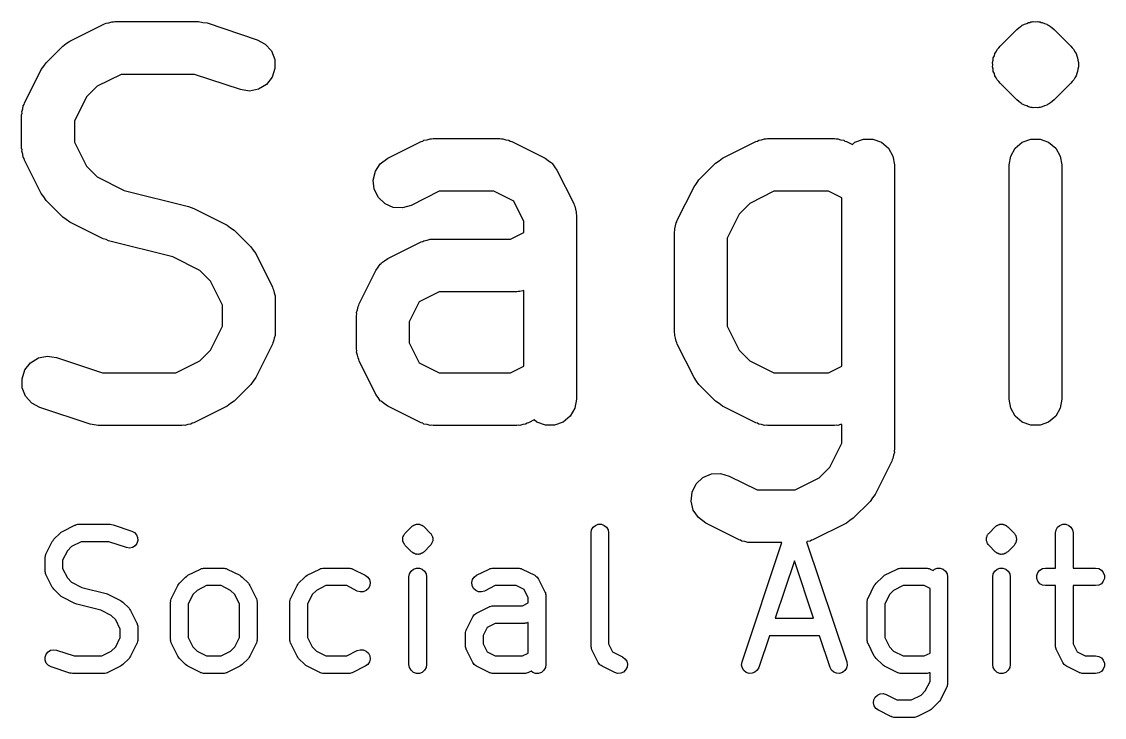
# Model space of a CAD drawing. Extents: x 10 to 287, y -200 to -10.
# Drawn here: x 124.61 to 130.77, y -123.49 to -119.53 of the extents above; entities that cross this region are included whole.
import ezdxf

# ---------------------------------------------------------------- set-up
doc = ezdxf.new("R2010")
doc.units = 0
doc.header["$MEASUREMENT"] = 0
doc.layers.add('BLACK', color=7, linetype='CONTINUOUS')

msp = doc.modelspace()

# ---------------------------------------------------------------- linework, layer by layer
at = {"layer": 'BLACK', "linetype": 'CONTINUOUS'}
for p, q in [((124.886, -119.643), (125.076, -119.548)), ((125.076, -119.548), (125.084, -119.545)), ((125.084, -119.545), (125.092, -119.541)), ((125.092, -119.541), (125.109, -119.538)), ((125.109, -119.538), (125.126, -119.533)), ((125.126, -119.533), (125.135, -119.533)), ((125.135, -119.533), (125.143, -119.532)), ((125.143, -119.532), (125.619, -119.532)), ((125.619, -119.532), (125.643, -119.536)), ((125.643, -119.536), (125.667, -119.539)), ((125.667, -119.539), (125.953, -119.635)), ((130.18, -119.671), (130.275, -119.576)), ((130.275, -119.576), (130.286, -119.568)), ((130.286, -119.568), (130.295, -119.559)), ((130.295, -119.559), (130.301, -119.556)), ((130.301, -119.556), (130.306, -119.552)), ((130.306, -119.552), (130.312, -119.55)), ((130.312, -119.55), (130.318, -119.546)), ((130.318, -119.546), (130.331, -119.542)), ((130.331, -119.542), (130.342, -119.537)), ((130.342, -119.537), (130.349, -119.536)), ((130.349, -119.536), (130.355, -119.534)), ((130.355, -119.534), (130.362, -119.534)), ((130.362, -119.534), (130.368, -119.532)), ((130.368, -119.532), (130.381, -119.533)), ((130.381, -119.533), (130.394, -119.532)), ((130.394, -119.532), (130.401, -119.534)), ((130.401, -119.534), (130.407, -119.534)), ((130.407, -119.534), (130.414, -119.536)), ((130.414, -119.536), (130.42, -119.537)), ((130.42, -119.537), (130.432, -119.542)), ((130.432, -119.542), (130.445, -119.546)), ((130.445, -119.546), (130.45, -119.55)), ((130.45, -119.55), (130.456, -119.552)), ((130.456, -119.552), (130.461, -119.556)), ((130.461, -119.556), (130.467, -119.559)), ((130.467, -119.559), (130.477, -119.568)), ((130.477, -119.568), (130.487, -119.576)), ((130.487, -119.576), (130.583, -119.671)), ((124.866, -119.657), (124.886, -119.643)), ((125.953, -119.635), (125.998, -119.66)), ((124.751, -119.766), (124.847, -119.671)), ((124.847, -119.671), (124.866, -119.657)), ((125.998, -119.66), (126.033, -119.698)), ((126.033, -119.698), (126.052, -119.747)), ((130.15, -119.714), (130.158, -119.703)), ((130.158, -119.703), (130.163, -119.691)), ((130.163, -119.691), (130.172, -119.682)), ((130.172, -119.682), (130.18, -119.671)), ((130.583, -119.671), (130.59, -119.682)), ((130.59, -119.682), (130.599, -119.691)), ((130.599, -119.691), (130.605, -119.703)), ((130.605, -119.703), (130.612, -119.714)), ((124.738, -119.786), (124.751, -119.766)), ((126.052, -119.747), (126.053, -119.799)), ((130.137, -119.764), (130.14, -119.751)), ((130.138, -119.777), (130.137, -119.764)), ((130.14, -119.751), (130.141, -119.738)), ((130.141, -119.738), (130.147, -119.726)), ((130.147, -119.726), (130.15, -119.714)), ((130.612, -119.714), (130.616, -119.726)), ((130.616, -119.726), (130.621, -119.738)), ((130.621, -119.738), (130.623, -119.751)), ((130.623, -119.751), (130.626, -119.764)), ((130.626, -119.764), (130.625, -119.777)), ((124.628, -119.996), (124.723, -119.805)), ((124.723, -119.805), (124.738, -119.786)), ((126.053, -119.799), (126.037, -119.848)), ((130.137, -119.79), (130.138, -119.777)), ((130.14, -119.803), (130.137, -119.79)), ((130.141, -119.816), (130.14, -119.803)), ((130.147, -119.828), (130.141, -119.816)), ((130.15, -119.84), (130.147, -119.828)), ((130.616, -119.828), (130.612, -119.84)), ((130.621, -119.816), (130.616, -119.828)), ((130.623, -119.803), (130.621, -119.816)), ((130.626, -119.79), (130.623, -119.803)), ((130.625, -119.777), (130.626, -119.79)), ((125.179, -119.832), (125.042, -119.9)), ((125.595, -119.832), (125.179, -119.832)), ((125.858, -119.919), (125.595, -119.832)), ((126.005, -119.889), (125.96, -119.916)), ((126.037, -119.848), (126.005, -119.889)), ((130.158, -119.851), (130.15, -119.84)), ((130.163, -119.863), (130.158, -119.851)), ((130.172, -119.872), (130.163, -119.863)), ((130.18, -119.883), (130.172, -119.872)), ((130.275, -119.978), (130.18, -119.883)), ((130.583, -119.883), (130.487, -119.978)), ((130.59, -119.872), (130.583, -119.883)), ((130.599, -119.863), (130.59, -119.872)), ((130.605, -119.851), (130.599, -119.863)), ((130.612, -119.84), (130.605, -119.851)), ((125.042, -119.9), (124.981, -119.961)), ((125.909, -119.927), (125.858, -119.919)), ((125.96, -119.916), (125.909, -119.927)), ((124.618, -120.029), (124.621, -120.011)), ((124.621, -120.011), (124.626, -120.004)), ((124.626, -120.004), (124.628, -119.996)), ((124.981, -119.961), (124.912, -120.098)), ((130.286, -119.986), (130.275, -119.978)), ((130.295, -119.995), (130.286, -119.986)), ((130.301, -119.998), (130.295, -119.995)), ((130.306, -120.002), (130.301, -119.998)), ((130.312, -120.004), (130.306, -120.002)), ((130.318, -120.008), (130.312, -120.004)), ((130.331, -120.012), (130.318, -120.008)), ((130.342, -120.017), (130.331, -120.012)), ((130.432, -120.012), (130.42, -120.017)), ((130.445, -120.008), (130.432, -120.012)), ((130.45, -120.004), (130.445, -120.008)), ((130.456, -120.002), (130.45, -120.004)), ((130.461, -119.998), (130.456, -120.002)), ((130.467, -119.995), (130.461, -119.998)), ((130.477, -119.986), (130.467, -119.995)), ((130.487, -119.978), (130.477, -119.986)), ((124.612, -120.063), (124.614, -120.054)), ((124.612, -120.253), (124.612, -120.063)), ((124.613, -120.046), (124.618, -120.029)), ((124.614, -120.054), (124.613, -120.046)), ((130.349, -120.018), (130.342, -120.017)), ((130.355, -120.02), (130.349, -120.018)), ((130.362, -120.02), (130.355, -120.02)), ((130.368, -120.022), (130.362, -120.02)), ((130.381, -120.021), (130.368, -120.022)), ((130.394, -120.022), (130.381, -120.021)), ((130.401, -120.02), (130.394, -120.022)), ((130.407, -120.02), (130.401, -120.02)), ((130.414, -120.018), (130.407, -120.02)), ((130.42, -120.017), (130.414, -120.018)), ((124.912, -120.098), (124.912, -120.218)), ((126.919, -120.204), (126.936, -120.199)), ((126.936, -120.199), (126.944, -120.2)), ((126.944, -120.2), (126.953, -120.198)), ((126.953, -120.198), (127.334, -120.198)), ((127.334, -120.198), (127.342, -120.2)), ((127.342, -120.2), (127.351, -120.199)), ((127.351, -120.199), (127.368, -120.204)), ((128.823, -120.204), (128.84, -120.199)), ((128.84, -120.199), (128.849, -120.2)), ((128.849, -120.2), (128.857, -120.198)), ((128.857, -120.198), (129.238, -120.198)), ((129.238, -120.198), (129.247, -120.2)), ((129.247, -120.2), (129.256, -120.199)), ((129.256, -120.199), (129.272, -120.204)), ((129.354, -120.219), (129.403, -120.201)), ((129.403, -120.201), (129.455, -120.201)), ((129.455, -120.201), (129.504, -120.219)), ((130.306, -120.219), (130.355, -120.201)), ((130.355, -120.201), (130.407, -120.201)), ((130.407, -120.201), (130.456, -120.219)), ((124.614, -120.262), (124.612, -120.253)), ((124.613, -120.27), (124.614, -120.262)), ((124.912, -120.218), (124.981, -120.355)), ((126.695, -120.31), (126.886, -120.214)), ((126.886, -120.214), (126.894, -120.212)), ((126.894, -120.212), (126.901, -120.207)), ((126.901, -120.207), (126.919, -120.204)), ((127.368, -120.204), (127.385, -120.207)), ((127.385, -120.207), (127.392, -120.212)), ((127.392, -120.212), (127.401, -120.214)), ((127.401, -120.214), (127.591, -120.31)), ((128.6, -120.31), (128.79, -120.214)), ((128.79, -120.214), (128.799, -120.212)), ((128.799, -120.212), (128.806, -120.207)), ((128.806, -120.207), (128.823, -120.204)), ((129.272, -120.204), (129.29, -120.207)), ((129.29, -120.207), (129.297, -120.212)), ((129.297, -120.212), (129.306, -120.214)), ((129.306, -120.214), (129.339, -120.231)), ((129.339, -120.231), (129.354, -120.219)), ((129.504, -120.219), (129.544, -120.252)), ((129.544, -120.252), (129.57, -120.297)), ((130.24, -120.297), (130.266, -120.252)), ((130.266, -120.252), (130.306, -120.219)), ((130.456, -120.219), (130.496, -120.252)), ((130.496, -120.252), (130.522, -120.297)), ((124.618, -120.287), (124.613, -120.27)), ((124.621, -120.304), (124.618, -120.287)), ((124.626, -120.312), (124.621, -120.304)), ((124.628, -120.32), (124.626, -120.312)), ((124.723, -120.511), (124.628, -120.32)), ((126.653, -120.341), (126.695, -120.31)), ((127.591, -120.31), (127.609, -120.323)), ((127.609, -120.323), (127.627, -120.335)), ((128.561, -120.338), (128.581, -120.324)), ((128.581, -120.324), (128.6, -120.31)), ((129.57, -120.297), (129.579, -120.348)), ((130.231, -120.348), (130.24, -120.297)), ((130.522, -120.297), (130.531, -120.348)), ((124.981, -120.355), (125.042, -120.416)), ((126.613, -120.435), (126.625, -120.384)), ((126.625, -120.384), (126.653, -120.341)), ((127.627, -120.335), (127.63, -120.338)), ((127.63, -120.338), (127.633, -120.341)), ((127.633, -120.341), (127.645, -120.359)), ((127.645, -120.359), (127.658, -120.377)), ((127.658, -120.377), (127.754, -120.567)), ((128.466, -120.433), (128.561, -120.338)), ((129.579, -120.348), (129.579, -121.967)), ((130.231, -121.682), (130.231, -120.348)), ((130.531, -120.348), (130.531, -121.682)), ((125.042, -120.416), (125.196, -120.493)), ((126.618, -120.486), (126.613, -120.435)), ((128.452, -120.453), (128.466, -120.433)), ((125.196, -120.493), (125.561, -120.584)), ((126.642, -120.533), (126.618, -120.486)), ((126.988, -120.498), (126.829, -120.578)), ((127.298, -120.498), (126.988, -120.498)), ((127.412, -120.555), (127.298, -120.498)), ((128.342, -120.662), (128.438, -120.472)), ((128.438, -120.472), (128.452, -120.453)), ((128.893, -120.498), (128.756, -120.567)), ((129.203, -120.498), (128.893, -120.498)), ((129.279, -120.536), (129.203, -120.498)), ((124.738, -120.53), (124.723, -120.511)), ((124.751, -120.55), (124.738, -120.53)), ((124.847, -120.645), (124.751, -120.55)), ((126.68, -120.569), (126.642, -120.533)), ((126.727, -120.59), (126.68, -120.569)), ((127.469, -120.67), (127.412, -120.555)), ((127.754, -120.567), (127.756, -120.575)), ((128.756, -120.567), (128.695, -120.628)), ((129.279, -121.494), (129.279, -120.536)), ((125.561, -120.584), (125.576, -120.591)), ((125.576, -120.591), (125.591, -120.595)), ((125.591, -120.595), (125.782, -120.69)), ((126.779, -120.593), (126.727, -120.59)), ((126.829, -120.578), (126.779, -120.593)), ((127.756, -120.575), (127.76, -120.583)), ((127.76, -120.583), (127.763, -120.6)), ((127.763, -120.6), (127.768, -120.617)), ((127.768, -120.617), (127.768, -120.626)), ((127.768, -120.626), (127.769, -120.634)), ((128.695, -120.628), (128.627, -120.765)), ((124.866, -120.659), (124.847, -120.645)), ((124.886, -120.673), (124.866, -120.659)), ((125.076, -120.768), (124.886, -120.673)), ((125.782, -120.69), (125.801, -120.705)), ((127.469, -120.732), (127.469, -120.67)), ((127.769, -120.634), (127.769, -121.682)), ((128.333, -120.695), (128.336, -120.678)), ((128.336, -120.678), (128.34, -120.671)), ((128.34, -120.671), (128.342, -120.662)), ((125.801, -120.705), (125.821, -120.719)), ((125.821, -120.719), (125.916, -120.814)), ((127.393, -120.77), (127.469, -120.732)), ((128.327, -120.729), (128.328, -120.721)), ((128.327, -121.301), (128.327, -120.729)), ((128.328, -120.712), (128.333, -120.695)), ((128.328, -120.721), (128.328, -120.712)), ((125.092, -120.773), (125.076, -120.768)), ((125.107, -120.78), (125.092, -120.773)), ((125.472, -120.871), (125.107, -120.78)), ((125.916, -120.814), (125.93, -120.833)), ((126.695, -120.881), (126.886, -120.786)), ((126.886, -120.786), (126.894, -120.783)), ((126.894, -120.783), (126.901, -120.779)), ((126.901, -120.779), (126.919, -120.776)), ((126.919, -120.776), (126.936, -120.771)), ((126.936, -120.771), (126.944, -120.771)), ((126.944, -120.771), (126.953, -120.77)), ((126.953, -120.77), (127.393, -120.77)), ((128.627, -120.765), (128.627, -121.265)), ((125.626, -120.948), (125.472, -120.871)), ((125.93, -120.833), (125.944, -120.853)), ((125.944, -120.853), (126.039, -121.043)), ((126.628, -120.948), (126.641, -120.93)), ((126.641, -120.93), (126.653, -120.912)), ((126.653, -120.912), (126.657, -120.909)), ((126.657, -120.909), (126.659, -120.906)), ((126.659, -120.906), (126.677, -120.894)), ((126.677, -120.894), (126.695, -120.881)), ((125.687, -121.009), (125.626, -120.948)), ((126.533, -121.138), (126.628, -120.948)), ((125.755, -121.146), (125.687, -121.009)), ((126.039, -121.043), (126.042, -121.052)), ((126.042, -121.052), (126.046, -121.059)), ((126.046, -121.059), (126.049, -121.076)), ((127.469, -121.063), (127.463, -121.064)), ((127.469, -121.494), (127.469, -121.063)), ((126.049, -121.076), (126.054, -121.093)), ((126.054, -121.093), (126.054, -121.102)), ((126.054, -121.102), (126.055, -121.11)), ((126.055, -121.11), (126.055, -121.301)), ((126.988, -121.07), (126.874, -121.127)), ((127.429, -121.07), (126.988, -121.07)), ((127.437, -121.068), (127.429, -121.07)), ((127.446, -121.069), (127.437, -121.068)), ((127.463, -121.064), (127.446, -121.069)), ((125.755, -121.265), (125.755, -121.146)), ((126.518, -121.188), (126.523, -121.172)), ((126.523, -121.172), (126.526, -121.154)), ((126.526, -121.154), (126.53, -121.147)), ((126.53, -121.147), (126.533, -121.138)), ((126.874, -121.127), (126.817, -121.241)), ((126.517, -121.206), (126.519, -121.197)), ((126.517, -121.396), (126.517, -121.206)), ((126.519, -121.197), (126.518, -121.188)), ((126.817, -121.241), (126.817, -121.361)), ((125.687, -121.402), (125.755, -121.265)), ((126.055, -121.301), (126.054, -121.309)), ((126.054, -121.309), (126.054, -121.318)), ((128.328, -121.309), (128.327, -121.301)), ((128.328, -121.318), (128.328, -121.309)), ((128.627, -121.265), (128.695, -121.402)), ((126.039, -121.368), (125.944, -121.558)), ((126.042, -121.36), (126.039, -121.368)), ((126.046, -121.352), (126.042, -121.36)), ((126.049, -121.335), (126.046, -121.352)), ((126.054, -121.318), (126.049, -121.335)), ((126.817, -121.361), (126.874, -121.475)), ((128.333, -121.335), (128.328, -121.318)), ((128.336, -121.352), (128.333, -121.335)), ((128.34, -121.36), (128.336, -121.352)), ((128.342, -121.368), (128.34, -121.36)), ((128.438, -121.558), (128.342, -121.368)), ((125.626, -121.463), (125.687, -121.402)), ((126.519, -121.405), (126.517, -121.396)), ((126.518, -121.413), (126.519, -121.405)), ((126.523, -121.43), (126.518, -121.413)), ((126.526, -121.447), (126.523, -121.43)), ((128.695, -121.402), (128.756, -121.463)), ((124.63, -121.515), (124.663, -121.474)), ((124.663, -121.474), (124.707, -121.447)), ((124.707, -121.447), (124.758, -121.437)), ((124.758, -121.437), (124.81, -121.444)), ((124.81, -121.444), (125.072, -121.532)), ((125.489, -121.532), (125.626, -121.463)), ((126.53, -121.455), (126.526, -121.447)), ((126.533, -121.463), (126.53, -121.455)), ((126.628, -121.654), (126.533, -121.463)), ((126.874, -121.475), (126.988, -121.532)), ((127.393, -121.532), (127.469, -121.494)), ((128.756, -121.463), (128.893, -121.532)), ((129.203, -121.532), (129.279, -121.494)), ((124.614, -121.565), (124.63, -121.515)), ((125.072, -121.532), (125.489, -121.532)), ((126.988, -121.532), (127.393, -121.532)), ((128.893, -121.532), (129.203, -121.532)), ((124.615, -121.617), (124.614, -121.565)), ((124.634, -121.665), (124.615, -121.617)), ((125.916, -121.597), (125.821, -121.693)), ((125.93, -121.578), (125.916, -121.597)), ((125.944, -121.558), (125.93, -121.578)), ((128.452, -121.578), (128.438, -121.558)), ((128.466, -121.597), (128.452, -121.578)), ((128.561, -121.693), (128.466, -121.597)), ((124.669, -121.704), (124.634, -121.665)), ((126.641, -121.671), (126.628, -121.654)), ((126.653, -121.69), (126.641, -121.671)), ((124.715, -121.729), (124.669, -121.704)), ((125.001, -121.824), (124.715, -121.729)), ((125.782, -121.721), (125.591, -121.816)), ((125.801, -121.706), (125.782, -121.721)), ((125.821, -121.693), (125.801, -121.706)), ((126.657, -121.692), (126.653, -121.69)), ((126.659, -121.695), (126.657, -121.692)), ((126.677, -121.708), (126.659, -121.695)), ((126.695, -121.721), (126.677, -121.708)), ((126.886, -121.816), (126.695, -121.721)), ((127.76, -121.733), (127.734, -121.778)), ((127.769, -121.682), (127.76, -121.733)), ((128.581, -121.706), (128.561, -121.693)), ((128.6, -121.721), (128.581, -121.706)), ((128.79, -121.816), (128.6, -121.721)), ((130.24, -121.733), (130.231, -121.682)), ((130.266, -121.778), (130.24, -121.733)), ((130.522, -121.733), (130.496, -121.778)), ((130.531, -121.682), (130.522, -121.733)), ((127.529, -121.799), (127.496, -121.816)), ((127.544, -121.812), (127.529, -121.799)), ((127.734, -121.778), (127.694, -121.812)), ((130.306, -121.812), (130.266, -121.778)), ((130.496, -121.778), (130.456, -121.812)), ((125.024, -121.828), (125.001, -121.824)), ((125.048, -121.832), (125.024, -121.828)), ((125.524, -121.832), (125.048, -121.832)), ((125.533, -121.83), (125.524, -121.832)), ((125.541, -121.831), (125.533, -121.83)), ((125.558, -121.826), (125.541, -121.831)), ((125.575, -121.823), (125.558, -121.826)), ((125.583, -121.818), (125.575, -121.823)), ((125.591, -121.816), (125.583, -121.818)), ((126.894, -121.818), (126.886, -121.816)), ((126.901, -121.823), (126.894, -121.818)), ((126.919, -121.826), (126.901, -121.823)), ((126.936, -121.831), (126.919, -121.826)), ((126.944, -121.83), (126.936, -121.831)), ((126.953, -121.832), (126.944, -121.83)), ((127.429, -121.832), (126.953, -121.832)), ((127.437, -121.83), (127.429, -121.832)), ((127.446, -121.831), (127.437, -121.83)), ((127.463, -121.826), (127.446, -121.831)), ((127.48, -121.823), (127.463, -121.826)), ((127.488, -121.818), (127.48, -121.823)), ((127.496, -121.816), (127.488, -121.818)), ((127.593, -121.829), (127.544, -121.812)), ((127.645, -121.829), (127.593, -121.829)), ((127.694, -121.812), (127.645, -121.829)), ((128.799, -121.818), (128.79, -121.816)), ((128.806, -121.823), (128.799, -121.818)), ((128.823, -121.826), (128.806, -121.823)), ((128.84, -121.831), (128.823, -121.826)), ((128.849, -121.83), (128.84, -121.831)), ((128.857, -121.832), (128.849, -121.83)), ((129.238, -121.832), (128.857, -121.832)), ((129.247, -121.83), (129.238, -121.832)), ((129.256, -121.831), (129.247, -121.83)), ((129.272, -121.826), (129.256, -121.831)), ((129.279, -121.825), (129.272, -121.826)), ((129.279, -121.932), (129.279, -121.825)), ((130.355, -121.829), (130.306, -121.812)), ((130.407, -121.829), (130.355, -121.829)), ((130.456, -121.812), (130.407, -121.829)), ((129.21, -122.069), (129.279, -121.932)), ((129.578, -121.985), (129.573, -122.001)), ((129.579, -121.967), (129.577, -121.976)), ((129.577, -121.976), (129.578, -121.985)), ((129.563, -122.035), (129.468, -122.225)), ((129.566, -122.026), (129.563, -122.035)), ((129.57, -122.019), (129.566, -122.026)), ((129.573, -122.001), (129.57, -122.019)), ((128.489, -122.128), (128.537, -122.107)), ((128.537, -122.107), (128.589, -122.104)), ((128.589, -122.104), (128.639, -122.119)), ((129.15, -122.13), (129.21, -122.069)), ((128.428, -122.21), (128.451, -122.164)), ((128.451, -122.164), (128.489, -122.128)), ((128.639, -122.119), (128.798, -122.198)), ((129.013, -122.198), (129.15, -122.13)), ((128.422, -122.262), (128.428, -122.21)), ((128.798, -122.198), (129.013, -122.198)), ((129.468, -122.225), (129.454, -122.244)), ((128.434, -122.313), (128.422, -122.262)), ((129.44, -122.264), (129.344, -122.359)), ((129.454, -122.244), (129.44, -122.264)), ((128.463, -122.356), (128.434, -122.313)), ((128.505, -122.387), (128.463, -122.356)), ((124.844, -122.434), (124.915, -122.399)), ((124.915, -122.399), (124.918, -122.398)), ((124.918, -122.398), (124.921, -122.396)), ((124.921, -122.396), (124.926, -122.395)), ((124.926, -122.395), (124.932, -122.394)), ((124.932, -122.394), (124.935, -122.394)), ((124.935, -122.394), (124.938, -122.393)), ((124.938, -122.393), (125.116, -122.393)), ((125.116, -122.393), (125.124, -122.395)), ((125.124, -122.395), (125.132, -122.396)), ((125.132, -122.396), (125.239, -122.432)), ((126.795, -122.444), (126.831, -122.408)), ((126.831, -122.408), (126.835, -122.405)), ((126.835, -122.405), (126.838, -122.402)), ((126.838, -122.402), (126.84, -122.401)), ((126.84, -122.401), (126.841, -122.4)), ((126.841, -122.4), (126.843, -122.399)), ((126.843, -122.399), (126.845, -122.398)), ((126.845, -122.398), (126.849, -122.397)), ((126.849, -122.397), (126.853, -122.395)), ((126.853, -122.395), (126.856, -122.395)), ((126.856, -122.395), (126.858, -122.394)), ((126.858, -122.394), (126.86, -122.394)), ((126.86, -122.394), (126.862, -122.393)), ((126.862, -122.393), (126.866, -122.394)), ((126.866, -122.394), (126.871, -122.393)), ((126.871, -122.393), (126.873, -122.394)), ((126.873, -122.394), (126.875, -122.394)), ((126.875, -122.394), (126.877, -122.395)), ((126.877, -122.395), (126.879, -122.395)), ((126.879, -122.395), (126.883, -122.397)), ((126.883, -122.397), (126.887, -122.398)), ((126.887, -122.398), (126.889, -122.399)), ((126.889, -122.399), (126.891, -122.4)), ((126.891, -122.4), (126.893, -122.401)), ((126.893, -122.401), (126.895, -122.402)), ((126.895, -122.402), (126.898, -122.405)), ((126.898, -122.405), (126.902, -122.408)), ((126.902, -122.408), (126.937, -122.444)), ((127.855, -122.426), (127.864, -122.411)), ((127.864, -122.411), (127.877, -122.4)), ((127.877, -122.4), (127.893, -122.394)), ((127.893, -122.394), (127.911, -122.394)), ((127.911, -122.394), (127.927, -122.4)), ((127.927, -122.4), (127.94, -122.411)), ((127.94, -122.411), (127.949, -122.426)), ((128.695, -122.483), (128.505, -122.387)), ((129.306, -122.387), (129.115, -122.483)), ((129.325, -122.373), (129.306, -122.387)), ((129.344, -122.359), (129.325, -122.373)), ((130.117, -122.444), (130.152, -122.408)), ((130.152, -122.408), (130.156, -122.405)), ((130.156, -122.405), (130.159, -122.402)), ((130.159, -122.402), (130.161, -122.401)), ((130.161, -122.401), (130.163, -122.4)), ((130.163, -122.4), (130.165, -122.399)), ((130.165, -122.399), (130.167, -122.398)), ((130.167, -122.398), (130.171, -122.397)), ((130.171, -122.397), (130.175, -122.395)), ((130.175, -122.395), (130.177, -122.395)), ((130.177, -122.395), (130.179, -122.394)), ((130.179, -122.394), (130.181, -122.394)), ((130.181, -122.394), (130.183, -122.393)), ((130.183, -122.393), (130.188, -122.394)), ((130.188, -122.394), (130.192, -122.393)), ((130.192, -122.393), (130.194, -122.394)), ((130.194, -122.394), (130.196, -122.394)), ((130.196, -122.394), (130.198, -122.395)), ((130.198, -122.395), (130.201, -122.395)), ((130.201, -122.395), (130.205, -122.397)), ((130.205, -122.397), (130.209, -122.398)), ((130.209, -122.398), (130.211, -122.399)), ((130.211, -122.399), (130.213, -122.4)), ((130.213, -122.4), (130.214, -122.401)), ((130.214, -122.401), (130.216, -122.402)), ((130.216, -122.402), (130.219, -122.405)), ((130.219, -122.405), (130.223, -122.408)), ((130.223, -122.408), (130.259, -122.444)), ((130.498, -122.426), (130.507, -122.411)), ((130.507, -122.411), (130.52, -122.4)), ((130.52, -122.4), (130.536, -122.394)), ((130.536, -122.394), (130.554, -122.394)), ((130.554, -122.394), (130.57, -122.4)), ((130.57, -122.4), (130.583, -122.411)), ((130.583, -122.411), (130.592, -122.426)), ((124.791, -122.486), (124.795, -122.479)), ((124.795, -122.479), (124.831, -122.444)), ((124.831, -122.444), (124.837, -122.439)), ((124.837, -122.439), (124.844, -122.434)), ((125.239, -122.432), (125.255, -122.44)), ((125.255, -122.44), (125.266, -122.453)), ((125.266, -122.453), (125.272, -122.469)), ((125.272, -122.469), (125.273, -122.486)), ((126.781, -122.475), (126.782, -122.47)), ((126.781, -122.479), (126.781, -122.475)), ((126.781, -122.483), (126.781, -122.479)), ((126.782, -122.466), (126.784, -122.462)), ((126.782, -122.47), (126.782, -122.466)), ((126.784, -122.462), (126.785, -122.458)), ((126.785, -122.458), (126.788, -122.454)), ((126.788, -122.454), (126.79, -122.45)), ((126.79, -122.45), (126.793, -122.447)), ((126.793, -122.447), (126.795, -122.444)), ((126.937, -122.444), (126.94, -122.447)), ((126.94, -122.447), (126.943, -122.45)), ((126.943, -122.45), (126.945, -122.454)), ((126.945, -122.454), (126.947, -122.458)), ((126.947, -122.458), (126.948, -122.462)), ((126.948, -122.462), (126.95, -122.466)), ((126.95, -122.466), (126.951, -122.47)), ((126.951, -122.47), (126.952, -122.475)), ((126.952, -122.475), (126.951, -122.479)), ((126.951, -122.479), (126.952, -122.483)), ((127.852, -122.443), (127.855, -122.426)), ((127.852, -123.086), (127.852, -122.443)), ((127.949, -122.426), (127.952, -122.443)), ((127.952, -122.443), (127.952, -123.074)), ((130.102, -122.475), (130.103, -122.47)), ((130.103, -122.479), (130.102, -122.475)), ((130.102, -122.483), (130.103, -122.479)), ((130.103, -122.47), (130.104, -122.466)), ((130.104, -122.466), (130.106, -122.462)), ((130.106, -122.462), (130.107, -122.458)), ((130.107, -122.458), (130.109, -122.454)), ((130.109, -122.454), (130.111, -122.45)), ((130.111, -122.45), (130.114, -122.447)), ((130.114, -122.447), (130.117, -122.444)), ((130.259, -122.444), (130.261, -122.447)), ((130.261, -122.447), (130.264, -122.45)), ((130.264, -122.45), (130.266, -122.454)), ((130.266, -122.454), (130.269, -122.458)), ((130.269, -122.458), (130.27, -122.462)), ((130.27, -122.462), (130.272, -122.466)), ((130.272, -122.466), (130.272, -122.47)), ((130.272, -122.47), (130.273, -122.475)), ((130.273, -122.475), (130.273, -122.479)), ((130.273, -122.479), (130.273, -122.483)), ((130.495, -122.443), (130.498, -122.426)), ((130.495, -122.643), (130.495, -122.443)), ((130.592, -122.426), (130.595, -122.443)), ((130.595, -122.443), (130.595, -122.643)), ((124.75, -122.564), (124.786, -122.492)), ((124.786, -122.492), (124.791, -122.486)), ((124.896, -122.52), (124.872, -122.544)), ((124.95, -122.493), (124.896, -122.52)), ((125.108, -122.493), (124.95, -122.493)), ((125.208, -122.526), (125.108, -122.493)), ((125.225, -122.529), (125.208, -122.526)), ((125.242, -122.525), (125.225, -122.529)), ((125.257, -122.516), (125.242, -122.525)), ((125.267, -122.503), (125.257, -122.516)), ((125.273, -122.486), (125.267, -122.503)), ((126.782, -122.488), (126.781, -122.483)), ((126.782, -122.492), (126.782, -122.488)), ((126.784, -122.496), (126.782, -122.492)), ((126.785, -122.5), (126.784, -122.496)), ((126.788, -122.504), (126.785, -122.5)), ((126.79, -122.508), (126.788, -122.504)), ((126.793, -122.511), (126.79, -122.508)), ((126.795, -122.514), (126.793, -122.511)), ((126.831, -122.55), (126.795, -122.514)), ((126.937, -122.514), (126.902, -122.55)), ((126.94, -122.511), (126.937, -122.514)), ((126.943, -122.508), (126.94, -122.511)), ((126.945, -122.504), (126.943, -122.508)), ((126.947, -122.5), (126.945, -122.504)), ((126.948, -122.496), (126.947, -122.5)), ((126.95, -122.492), (126.948, -122.496)), ((126.951, -122.488), (126.95, -122.492)), ((126.952, -122.483), (126.951, -122.488)), ((128.703, -122.485), (128.695, -122.483)), ((128.711, -122.489), (128.703, -122.485)), ((128.728, -122.492), (128.711, -122.489)), ((128.712, -123.177), (128.938, -122.498)), ((128.745, -122.497), (128.728, -122.492)), ((128.754, -122.497), (128.745, -122.497)), ((128.762, -122.498), (128.754, -122.497)), ((128.938, -122.498), (128.762, -122.498)), ((129.082, -122.492), (129.079, -122.493)), ((129.079, -122.493), (129.307, -123.177)), ((129.099, -122.489), (129.082, -122.492)), ((129.107, -122.485), (129.099, -122.489)), ((129.115, -122.483), (129.107, -122.485)), ((130.103, -122.488), (130.102, -122.483)), ((130.104, -122.492), (130.103, -122.488)), ((130.106, -122.496), (130.104, -122.492)), ((130.107, -122.5), (130.106, -122.496)), ((130.109, -122.504), (130.107, -122.5)), ((130.111, -122.508), (130.109, -122.504)), ((130.114, -122.511), (130.111, -122.508)), ((130.117, -122.514), (130.114, -122.511)), ((130.152, -122.55), (130.117, -122.514)), ((130.259, -122.514), (130.223, -122.55)), ((130.261, -122.511), (130.259, -122.514)), ((130.264, -122.508), (130.261, -122.511)), ((130.266, -122.504), (130.264, -122.508)), ((130.269, -122.5), (130.266, -122.504)), ((130.27, -122.496), (130.269, -122.5)), ((130.272, -122.492), (130.27, -122.496)), ((130.273, -122.483), (130.272, -122.488)), ((130.272, -122.488), (130.272, -122.492)), ((124.745, -122.58), (124.747, -122.575)), ((124.745, -122.583), (124.745, -122.58)), ((124.745, -122.586), (124.745, -122.583)), ((124.745, -122.658), (124.745, -122.586)), ((124.747, -122.575), (124.748, -122.569)), ((124.748, -122.569), (124.749, -122.567)), ((124.749, -122.567), (124.75, -122.564)), ((124.872, -122.544), (124.845, -122.598)), ((124.845, -122.598), (124.845, -122.646)), ((126.835, -122.553), (126.831, -122.55)), ((126.838, -122.556), (126.835, -122.553)), ((126.84, -122.557), (126.838, -122.556)), ((126.841, -122.558), (126.84, -122.557)), ((126.843, -122.559), (126.841, -122.558)), ((126.845, -122.56), (126.843, -122.559)), ((126.849, -122.561), (126.845, -122.56)), ((126.853, -122.563), (126.849, -122.561)), ((126.856, -122.563), (126.853, -122.563)), ((126.858, -122.564), (126.856, -122.563)), ((126.86, -122.564), (126.858, -122.564)), ((126.862, -122.565), (126.86, -122.564)), ((126.866, -122.564), (126.862, -122.565)), ((126.871, -122.565), (126.866, -122.564)), ((126.873, -122.564), (126.871, -122.565)), ((126.875, -122.564), (126.873, -122.564)), ((126.877, -122.563), (126.875, -122.564)), ((126.879, -122.563), (126.877, -122.563)), ((126.883, -122.561), (126.879, -122.563)), ((126.887, -122.56), (126.883, -122.561)), ((126.889, -122.559), (126.887, -122.56)), ((126.891, -122.558), (126.889, -122.559)), ((126.893, -122.557), (126.891, -122.558)), ((126.895, -122.556), (126.893, -122.557)), ((126.898, -122.553), (126.895, -122.556)), ((126.902, -122.55), (126.898, -122.553)), ((129.009, -122.601), (128.9, -122.929)), ((129.118, -122.929), (129.009, -122.601)), ((130.156, -122.553), (130.152, -122.55)), ((130.159, -122.556), (130.156, -122.553)), ((130.161, -122.557), (130.159, -122.556)), ((130.163, -122.558), (130.161, -122.557)), ((130.165, -122.559), (130.163, -122.558)), ((130.167, -122.56), (130.165, -122.559)), ((130.171, -122.561), (130.167, -122.56)), ((130.175, -122.563), (130.171, -122.561)), ((130.177, -122.563), (130.175, -122.563)), ((130.179, -122.564), (130.177, -122.563)), ((130.181, -122.564), (130.179, -122.564)), ((130.183, -122.565), (130.181, -122.564)), ((130.188, -122.564), (130.183, -122.565)), ((130.192, -122.565), (130.188, -122.564)), ((130.194, -122.564), (130.192, -122.565)), ((130.196, -122.564), (130.194, -122.564)), ((130.198, -122.563), (130.196, -122.564)), ((130.201, -122.563), (130.198, -122.563)), ((130.205, -122.561), (130.201, -122.563)), ((130.209, -122.56), (130.205, -122.561)), ((130.211, -122.559), (130.209, -122.56)), ((130.213, -122.558), (130.211, -122.559)), ((130.214, -122.557), (130.213, -122.558)), ((130.216, -122.556), (130.214, -122.557)), ((130.219, -122.553), (130.216, -122.556)), ((130.223, -122.55), (130.219, -122.553)), ((124.745, -122.66), (124.745, -122.658)), ((124.745, -122.663), (124.745, -122.66)), ((124.747, -122.669), (124.745, -122.663)), ((124.845, -122.646), (124.872, -122.699)), ((125.558, -122.684), (125.63, -122.649)), ((125.63, -122.649), (125.632, -122.648)), ((125.632, -122.648), (125.635, -122.646)), ((125.635, -122.646), (125.641, -122.645)), ((125.641, -122.645), (125.646, -122.644)), ((125.646, -122.644), (125.649, -122.644)), ((125.649, -122.644), (125.652, -122.643)), ((125.652, -122.643), (125.759, -122.643)), ((125.759, -122.643), (125.762, -122.644)), ((125.762, -122.644), (125.765, -122.644)), ((125.765, -122.644), (125.77, -122.645)), ((125.77, -122.645), (125.776, -122.646)), ((125.776, -122.646), (125.779, -122.648)), ((125.779, -122.648), (125.782, -122.649)), ((125.782, -122.649), (125.853, -122.684)), ((126.237, -122.684), (126.308, -122.649)), ((126.308, -122.649), (126.311, -122.648)), ((126.311, -122.648), (126.313, -122.646)), ((126.313, -122.646), (126.319, -122.645)), ((126.319, -122.645), (126.325, -122.644)), ((126.325, -122.644), (126.328, -122.644)), ((126.328, -122.644), (126.331, -122.643)), ((126.331, -122.643), (126.473, -122.643)), ((126.473, -122.643), (126.476, -122.644)), ((126.476, -122.644), (126.479, -122.644)), ((126.479, -122.644), (126.485, -122.645)), ((126.485, -122.645), (126.491, -122.646)), ((126.491, -122.646), (126.493, -122.648)), ((126.493, -122.648), (126.496, -122.649)), ((126.496, -122.649), (126.567, -122.684)), ((126.819, -122.676), (126.828, -122.661)), ((126.828, -122.661), (126.841, -122.65)), ((126.841, -122.65), (126.858, -122.644)), ((126.858, -122.644), (126.875, -122.644)), ((126.875, -122.644), (126.891, -122.65)), ((126.891, -122.65), (126.905, -122.661)), ((126.905, -122.661), (126.913, -122.676)), ((127.201, -122.684), (127.272, -122.649)), ((127.272, -122.649), (127.275, -122.648)), ((127.275, -122.648), (127.278, -122.646)), ((127.278, -122.646), (127.284, -122.645)), ((127.284, -122.645), (127.289, -122.644)), ((127.289, -122.644), (127.292, -122.644)), ((127.292, -122.644), (127.295, -122.643)), ((127.295, -122.643), (127.438, -122.643)), ((127.438, -122.643), (127.441, -122.644)), ((127.441, -122.644), (127.443, -122.644)), ((127.443, -122.644), (127.449, -122.645)), ((127.449, -122.645), (127.455, -122.646)), ((127.455, -122.646), (127.457, -122.648)), ((127.457, -122.648), (127.46, -122.649)), ((127.46, -122.649), (127.532, -122.684)), ((129.522, -122.684), (129.594, -122.649)), ((129.594, -122.649), (129.597, -122.648)), ((129.597, -122.648), (129.599, -122.646)), ((129.599, -122.646), (129.605, -122.645)), ((129.605, -122.645), (129.611, -122.644)), ((129.611, -122.644), (129.613, -122.644)), ((129.613, -122.644), (129.616, -122.643)), ((129.616, -122.643), (129.759, -122.643)), ((129.759, -122.643), (129.762, -122.644)), ((129.762, -122.644), (129.765, -122.644)), ((129.765, -122.644), (129.77, -122.645)), ((129.77, -122.645), (129.776, -122.646)), ((129.776, -122.646), (129.779, -122.648)), ((129.779, -122.648), (129.782, -122.649)), ((129.782, -122.649), (129.798, -122.657)), ((129.798, -122.657), (129.806, -122.65)), ((129.806, -122.65), (129.822, -122.644)), ((129.822, -122.644), (129.839, -122.644)), ((129.839, -122.644), (129.856, -122.65)), ((129.856, -122.65), (129.869, -122.661)), ((129.869, -122.661), (129.878, -122.676)), ((130.141, -122.676), (130.149, -122.661)), ((130.149, -122.661), (130.163, -122.65)), ((130.163, -122.65), (130.179, -122.644)), ((130.179, -122.644), (130.196, -122.644)), ((130.196, -122.644), (130.213, -122.65)), ((130.213, -122.65), (130.226, -122.661)), ((130.226, -122.661), (130.235, -122.676)), ((130.394, -122.668), (130.406, -122.655)), ((130.406, -122.655), (130.421, -122.646)), ((130.421, -122.646), (130.438, -122.643)), ((130.438, -122.643), (130.495, -122.643)), ((130.595, -122.643), (130.723, -122.643)), ((130.723, -122.643), (130.741, -122.646)), ((130.741, -122.646), (130.756, -122.655)), ((130.756, -122.655), (130.767, -122.668)), ((124.748, -122.675), (124.747, -122.669)), ((124.749, -122.677), (124.748, -122.675)), ((124.75, -122.68), (124.749, -122.677)), ((124.786, -122.751), (124.75, -122.68)), ((124.872, -122.699), (124.896, -122.724)), ((124.896, -122.724), (124.955, -122.753)), ((125.51, -122.729), (125.545, -122.694)), ((125.545, -122.694), (125.552, -122.689)), ((125.552, -122.689), (125.558, -122.684)), ((125.853, -122.684), (125.859, -122.689)), ((125.859, -122.689), (125.866, -122.694)), ((125.866, -122.694), (125.902, -122.729)), ((126.188, -122.729), (126.224, -122.694)), ((126.224, -122.694), (126.23, -122.689)), ((126.23, -122.689), (126.237, -122.684)), ((126.567, -122.684), (126.581, -122.695)), ((126.581, -122.695), (126.591, -122.709)), ((126.591, -122.709), (126.595, -122.726)), ((126.595, -122.726), (126.593, -122.743)), ((126.816, -122.693), (126.819, -122.676)), ((126.816, -123.193), (126.816, -122.693)), ((126.913, -122.676), (126.916, -122.693)), ((126.916, -122.693), (126.916, -123.193)), ((127.174, -122.726), (127.178, -122.709)), ((127.176, -122.743), (127.174, -122.726)), ((127.178, -122.709), (127.187, -122.695)), ((127.187, -122.695), (127.201, -122.684)), ((127.532, -122.684), (127.537, -122.689)), ((127.537, -122.689), (127.544, -122.693)), ((127.544, -122.693), (127.544, -122.694)), ((127.544, -122.694), (127.545, -122.695)), ((127.545, -122.695), (127.549, -122.701)), ((127.549, -122.701), (127.554, -122.707)), ((127.554, -122.707), (127.59, -122.778)), ((129.474, -122.729), (129.51, -122.694)), ((129.51, -122.694), (129.516, -122.689)), ((129.516, -122.689), (129.522, -122.684)), ((129.878, -122.676), (129.881, -122.693)), ((129.881, -122.693), (129.881, -123.3)), ((130.138, -122.693), (130.141, -122.676)), ((130.138, -123.193), (130.138, -122.693)), ((130.235, -122.676), (130.238, -122.693)), ((130.238, -122.693), (130.238, -123.193)), ((130.388, -122.685), (130.394, -122.668)), ((130.388, -122.702), (130.388, -122.685)), ((130.394, -122.718), (130.388, -122.702)), ((130.406, -122.732), (130.394, -122.718)), ((130.767, -122.718), (130.756, -122.732)), ((130.767, -122.668), (130.773, -122.685)), ((130.773, -122.702), (130.767, -122.718)), ((130.773, -122.685), (130.773, -122.702)), ((124.791, -122.758), (124.786, -122.751)), ((124.795, -122.764), (124.791, -122.758)), ((124.831, -122.8), (124.795, -122.764)), ((124.955, -122.753), (125.093, -122.788)), ((125.093, -122.788), (125.098, -122.79)), ((125.464, -122.814), (125.5, -122.742)), ((125.5, -122.742), (125.505, -122.736)), ((125.505, -122.736), (125.51, -122.729)), ((125.61, -122.77), (125.586, -122.794)), ((125.664, -122.743), (125.61, -122.77)), ((125.747, -122.743), (125.664, -122.743)), ((125.801, -122.77), (125.747, -122.743)), ((125.825, -122.794), (125.801, -122.77)), ((125.902, -122.729), (125.906, -122.736)), ((125.906, -122.736), (125.911, -122.742)), ((125.911, -122.742), (125.947, -122.814)), ((126.143, -122.814), (126.179, -122.742)), ((126.179, -122.742), (126.183, -122.736)), ((126.183, -122.736), (126.188, -122.729)), ((126.289, -122.77), (126.265, -122.794)), ((126.342, -122.743), (126.289, -122.77)), ((126.462, -122.743), (126.342, -122.743)), ((126.522, -122.774), (126.462, -122.743)), ((126.539, -122.779), (126.522, -122.774)), ((126.556, -122.778), (126.539, -122.779)), ((126.572, -122.771), (126.556, -122.778)), ((126.585, -122.759), (126.572, -122.771)), ((126.593, -122.743), (126.585, -122.759)), ((127.183, -122.759), (127.176, -122.743)), ((127.196, -122.771), (127.183, -122.759)), ((127.212, -122.778), (127.196, -122.771)), ((127.229, -122.779), (127.212, -122.778)), ((127.246, -122.774), (127.229, -122.779)), ((127.307, -122.743), (127.246, -122.774)), ((127.426, -122.743), (127.307, -122.743)), ((127.472, -122.766), (127.426, -122.743)), ((127.495, -122.812), (127.472, -122.766)), ((127.59, -122.778), (127.59, -122.781)), ((127.59, -122.781), (127.592, -122.783)), ((127.592, -122.783), (127.593, -122.789)), ((129.429, -122.814), (129.464, -122.742)), ((129.464, -122.742), (129.469, -122.736)), ((129.469, -122.736), (129.474, -122.729)), ((129.574, -122.77), (129.55, -122.794)), ((129.628, -122.743), (129.574, -122.77)), ((129.747, -122.743), (129.628, -122.743)), ((129.781, -122.76), (129.747, -122.743)), ((129.781, -123.127), (129.781, -122.76)), ((130.421, -122.74), (130.406, -122.732)), ((130.438, -122.743), (130.421, -122.74)), ((130.495, -122.743), (130.438, -122.743)), ((130.495, -123.086), (130.495, -122.743)), ((130.723, -122.743), (130.595, -122.743)), ((130.595, -122.743), (130.595, -123.074)), ((130.741, -122.74), (130.723, -122.743)), ((130.756, -122.732), (130.741, -122.74)), ((124.837, -122.805), (124.831, -122.8)), ((124.844, -122.809), (124.837, -122.805)), ((124.915, -122.845), (124.844, -122.809)), ((124.921, -122.847), (124.915, -122.845)), ((124.926, -122.849), (124.921, -122.847)), ((125.063, -122.883), (124.926, -122.849)), ((125.098, -122.79), (125.103, -122.791)), ((125.103, -122.791), (125.174, -122.827)), ((125.174, -122.827), (125.181, -122.832)), ((125.181, -122.832), (125.187, -122.837)), ((125.187, -122.837), (125.223, -122.872)), ((125.459, -122.83), (125.461, -122.825)), ((125.46, -122.833), (125.459, -122.83)), ((125.459, -122.836), (125.46, -122.833)), ((125.459, -123.05), (125.459, -122.836)), ((125.461, -122.825), (125.462, -122.819)), ((125.462, -122.819), (125.464, -122.817)), ((125.464, -122.817), (125.464, -122.814)), ((125.586, -122.794), (125.559, -122.848)), ((125.559, -122.848), (125.559, -123.039)), ((125.852, -122.848), (125.825, -122.794)), ((125.852, -123.039), (125.852, -122.848)), ((125.947, -122.814), (125.948, -122.817)), ((125.948, -122.817), (125.949, -122.819)), ((125.949, -122.819), (125.95, -122.825)), ((125.95, -122.825), (125.952, -122.83)), ((125.952, -122.83), (125.951, -122.833)), ((125.951, -122.833), (125.952, -122.836)), ((125.952, -122.836), (125.952, -123.05)), ((126.138, -122.83), (126.14, -122.825)), ((126.138, -122.833), (126.138, -122.83)), ((126.138, -122.836), (126.138, -122.833)), ((126.138, -123.05), (126.138, -122.836)), ((126.14, -122.825), (126.141, -122.819)), ((126.141, -122.819), (126.142, -122.817)), ((126.142, -122.817), (126.143, -122.814)), ((126.265, -122.794), (126.238, -122.848)), ((126.238, -122.848), (126.238, -123.039)), ((127.462, -122.858), (127.495, -122.841)), ((127.495, -122.841), (127.495, -122.812)), ((127.593, -122.789), (127.595, -122.795)), ((127.595, -122.795), (127.594, -122.798)), ((127.594, -122.798), (127.595, -122.8)), ((127.595, -122.8), (127.595, -123.193)), ((129.423, -122.836), (129.424, -122.833)), ((129.423, -123.05), (129.423, -122.836)), ((129.424, -122.83), (129.425, -122.825)), ((129.424, -122.833), (129.424, -122.83)), ((129.425, -122.825), (129.426, -122.819)), ((129.426, -122.819), (129.428, -122.817)), ((129.428, -122.817), (129.429, -122.814)), ((129.55, -122.794), (129.523, -122.848)), ((129.523, -122.848), (129.523, -123.039)), ((125.122, -122.913), (125.063, -122.883)), ((125.223, -122.872), (125.228, -122.879)), ((125.228, -122.879), (125.232, -122.885)), ((125.232, -122.885), (125.268, -122.957)), ((127.183, -122.915), (127.187, -122.909)), ((127.187, -122.909), (127.188, -122.908)), ((127.188, -122.908), (127.189, -122.907)), ((127.189, -122.907), (127.195, -122.903)), ((127.195, -122.903), (127.201, -122.899)), ((127.201, -122.899), (127.272, -122.863)), ((127.272, -122.863), (127.275, -122.862)), ((127.275, -122.862), (127.278, -122.861)), ((127.278, -122.861), (127.284, -122.86)), ((127.284, -122.86), (127.289, -122.858)), ((127.289, -122.858), (127.292, -122.858)), ((127.292, -122.858), (127.295, -122.858)), ((127.295, -122.858), (127.462, -122.858)), ((125.147, -122.937), (125.122, -122.913)), ((125.173, -122.991), (125.147, -122.937)), ((125.268, -122.957), (125.269, -122.959)), ((125.269, -122.959), (125.27, -122.962)), ((125.27, -122.962), (125.271, -122.968)), ((125.271, -122.968), (125.273, -122.973)), ((125.273, -122.973), (125.273, -122.976)), ((127.143, -122.992), (127.179, -122.921)), ((127.179, -122.921), (127.183, -122.915)), ((127.307, -122.958), (127.261, -122.981)), ((127.473, -122.958), (127.307, -122.958)), ((127.476, -122.957), (127.473, -122.958)), ((127.479, -122.957), (127.476, -122.957)), ((127.485, -122.956), (127.479, -122.957)), ((127.491, -122.955), (127.485, -122.956)), ((127.493, -122.953), (127.491, -122.955)), ((127.495, -122.953), (127.493, -122.953)), ((127.495, -123.127), (127.495, -122.953)), ((128.9, -122.929), (129.118, -122.929)), ((125.173, -123.039), (125.173, -122.991)), ((125.273, -122.976), (125.273, -122.979)), ((125.273, -122.979), (125.273, -123.05)), ((127.138, -123.009), (127.14, -123.003)), ((127.138, -123.012), (127.138, -123.009)), ((127.138, -123.015), (127.138, -123.012)), ((127.138, -123.086), (127.138, -123.015)), ((127.14, -123.003), (127.141, -122.998)), ((127.141, -122.998), (127.142, -122.995)), ((127.142, -122.995), (127.143, -122.992)), ((127.261, -122.981), (127.238, -123.027)), ((127.238, -123.027), (127.238, -123.074)), ((128.867, -123.029), (128.807, -123.209)), ((129.152, -123.029), (128.867, -123.029)), ((129.212, -123.209), (129.152, -123.029)), ((125.122, -123.116), (125.147, -123.092)), ((125.147, -123.092), (125.173, -123.039)), ((125.268, -123.073), (125.232, -123.144)), ((125.269, -123.07), (125.268, -123.073)), ((125.27, -123.068), (125.269, -123.07)), ((125.271, -123.062), (125.27, -123.068)), ((125.273, -123.056), (125.271, -123.062)), ((125.273, -123.05), (125.273, -123.053)), ((125.273, -123.053), (125.273, -123.056)), ((125.46, -123.053), (125.459, -123.05)), ((125.459, -123.056), (125.46, -123.053)), ((125.461, -123.062), (125.459, -123.056)), ((125.462, -123.068), (125.461, -123.062)), ((125.464, -123.07), (125.462, -123.068)), ((125.464, -123.073), (125.464, -123.07)), ((125.5, -123.144), (125.464, -123.073)), ((125.559, -123.039), (125.586, -123.092)), ((125.586, -123.092), (125.61, -123.116)), ((125.801, -123.116), (125.825, -123.092)), ((125.825, -123.092), (125.852, -123.039)), ((125.947, -123.073), (125.911, -123.144)), ((125.948, -123.07), (125.947, -123.073)), ((125.949, -123.068), (125.948, -123.07)), ((125.95, -123.062), (125.949, -123.068)), ((125.952, -123.056), (125.95, -123.062)), ((125.952, -123.05), (125.951, -123.053)), ((125.951, -123.053), (125.952, -123.056)), ((126.138, -123.053), (126.138, -123.05)), ((126.138, -123.056), (126.138, -123.053)), ((126.14, -123.062), (126.138, -123.056)), ((126.141, -123.068), (126.14, -123.062)), ((126.142, -123.07), (126.141, -123.068)), ((126.143, -123.073), (126.142, -123.07)), ((126.179, -123.144), (126.143, -123.073)), ((126.238, -123.039), (126.265, -123.092)), ((126.265, -123.092), (126.289, -123.116)), ((127.138, -123.089), (127.138, -123.086)), ((127.138, -123.092), (127.138, -123.089)), ((127.14, -123.097), (127.138, -123.092)), ((127.238, -123.074), (127.261, -123.12)), ((127.853, -123.089), (127.852, -123.086)), ((127.852, -123.092), (127.853, -123.089)), ((127.854, -123.097), (127.852, -123.092)), ((127.952, -123.074), (127.975, -123.12)), ((129.424, -123.053), (129.423, -123.05)), ((129.424, -123.056), (129.424, -123.053)), ((129.425, -123.062), (129.424, -123.056)), ((129.426, -123.068), (129.425, -123.062)), ((129.428, -123.07), (129.426, -123.068)), ((129.429, -123.073), (129.428, -123.07)), ((129.464, -123.144), (129.429, -123.073)), ((129.523, -123.039), (129.55, -123.092)), ((129.55, -123.092), (129.574, -123.116)), ((130.495, -123.089), (130.495, -123.086)), ((130.495, -123.092), (130.495, -123.089)), ((130.497, -123.097), (130.495, -123.092)), ((130.595, -123.074), (130.618, -123.12)), ((124.745, -123.15), (124.751, -123.134)), ((124.746, -123.168), (124.745, -123.15)), ((124.751, -123.134), (124.762, -123.12)), ((124.762, -123.12), (124.776, -123.111)), ((124.776, -123.111), (124.793, -123.108)), ((124.793, -123.108), (124.811, -123.11)), ((124.811, -123.11), (124.91, -123.143)), ((124.91, -123.143), (125.069, -123.143)), ((125.069, -123.143), (125.122, -123.116)), ((125.223, -123.157), (125.187, -123.193)), ((125.228, -123.151), (125.223, -123.157)), ((125.232, -123.144), (125.228, -123.151)), ((125.505, -123.151), (125.5, -123.144)), ((125.51, -123.157), (125.505, -123.151)), ((125.545, -123.193), (125.51, -123.157)), ((125.61, -123.116), (125.664, -123.143)), ((125.664, -123.143), (125.747, -123.143)), ((125.747, -123.143), (125.801, -123.116)), ((125.902, -123.157), (125.866, -123.193)), ((125.906, -123.151), (125.902, -123.157)), ((125.911, -123.144), (125.906, -123.151)), ((126.183, -123.151), (126.179, -123.144)), ((126.188, -123.157), (126.183, -123.151)), ((126.224, -123.193), (126.188, -123.157)), ((126.289, -123.116), (126.342, -123.143)), ((126.342, -123.143), (126.462, -123.143)), ((126.462, -123.143), (126.522, -123.113)), ((126.522, -123.113), (126.539, -123.108)), ((126.539, -123.108), (126.556, -123.109)), ((126.556, -123.109), (126.572, -123.116)), ((126.572, -123.116), (126.585, -123.128)), ((126.585, -123.128), (126.593, -123.143)), ((126.593, -123.143), (126.595, -123.161)), ((127.141, -123.103), (127.14, -123.097)), ((127.142, -123.106), (127.141, -123.103)), ((127.143, -123.109), (127.142, -123.106)), ((127.179, -123.18), (127.143, -123.109)), ((127.261, -123.12), (127.307, -123.143)), ((127.307, -123.143), (127.462, -123.143)), ((127.462, -123.143), (127.495, -123.127)), ((127.855, -123.103), (127.854, -123.097)), ((127.856, -123.106), (127.855, -123.103)), ((127.857, -123.109), (127.856, -123.106)), ((127.893, -123.18), (127.857, -123.109)), ((127.975, -123.12), (128.032, -123.149)), ((128.032, -123.149), (128.045, -123.159)), ((129.469, -123.151), (129.464, -123.144)), ((129.474, -123.157), (129.469, -123.151)), ((129.51, -123.193), (129.474, -123.157)), ((129.574, -123.116), (129.628, -123.143)), ((129.628, -123.143), (129.747, -123.143)), ((129.747, -123.143), (129.781, -123.127)), ((130.498, -123.103), (130.497, -123.097)), ((130.499, -123.106), (130.498, -123.103)), ((130.5, -123.109), (130.499, -123.106)), ((130.536, -123.18), (130.5, -123.109)), ((130.618, -123.12), (130.664, -123.143)), ((130.664, -123.143), (130.723, -123.143)), ((130.723, -123.143), (130.741, -123.146)), ((130.741, -123.146), (130.756, -123.155)), ((130.756, -123.155), (130.767, -123.168)), ((124.752, -123.184), (124.746, -123.168)), ((124.764, -123.197), (124.752, -123.184)), ((124.779, -123.205), (124.764, -123.197)), ((124.886, -123.241), (124.779, -123.205)), ((125.174, -123.202), (125.103, -123.238)), ((125.181, -123.198), (125.174, -123.202)), ((125.187, -123.193), (125.181, -123.198)), ((125.552, -123.198), (125.545, -123.193)), ((125.558, -123.202), (125.552, -123.198)), ((125.63, -123.238), (125.558, -123.202)), ((125.853, -123.202), (125.782, -123.238)), ((125.859, -123.198), (125.853, -123.202)), ((125.866, -123.193), (125.859, -123.198)), ((126.23, -123.198), (126.224, -123.193)), ((126.237, -123.202), (126.23, -123.198)), ((126.308, -123.238), (126.237, -123.202)), ((126.567, -123.202), (126.496, -123.238)), ((126.581, -123.192), (126.567, -123.202)), ((126.591, -123.177), (126.581, -123.192)), ((126.595, -123.161), (126.591, -123.177)), ((126.819, -123.21), (126.816, -123.193)), ((126.828, -123.225), (126.819, -123.21)), ((126.913, -123.21), (126.905, -123.225)), ((126.916, -123.193), (126.913, -123.21)), ((127.183, -123.186), (127.179, -123.18)), ((127.187, -123.192), (127.183, -123.186)), ((127.188, -123.193), (127.187, -123.192)), ((127.189, -123.194), (127.188, -123.193)), ((127.195, -123.198), (127.189, -123.194)), ((127.201, -123.202), (127.195, -123.198)), ((127.272, -123.238), (127.201, -123.202)), ((127.592, -123.21), (127.583, -123.225)), ((127.595, -123.193), (127.592, -123.21)), ((127.897, -123.186), (127.893, -123.18)), ((127.901, -123.192), (127.897, -123.186)), ((127.903, -123.193), (127.901, -123.192)), ((127.903, -123.194), (127.903, -123.193)), ((127.909, -123.198), (127.903, -123.194)), ((127.915, -123.202), (127.909, -123.198)), ((127.987, -123.238), (127.915, -123.202)), ((128.045, -123.159), (128.055, -123.173)), ((128.057, -123.208), (128.049, -123.223)), ((128.055, -123.173), (128.059, -123.19)), ((128.059, -123.19), (128.057, -123.208)), ((128.709, -123.195), (128.712, -123.177)), ((128.713, -123.212), (128.709, -123.195)), ((128.722, -123.226), (128.713, -123.212)), ((128.807, -123.209), (128.798, -123.224)), ((129.22, -123.224), (129.212, -123.209)), ((129.306, -123.212), (129.297, -123.226)), ((129.309, -123.195), (129.306, -123.212)), ((129.307, -123.177), (129.309, -123.195)), ((129.516, -123.198), (129.51, -123.193)), ((129.522, -123.202), (129.516, -123.198)), ((129.594, -123.238), (129.522, -123.202)), ((130.141, -123.21), (130.138, -123.193)), ((130.149, -123.225), (130.141, -123.21)), ((130.235, -123.21), (130.226, -123.225)), ((130.238, -123.193), (130.235, -123.21)), ((130.54, -123.186), (130.536, -123.18)), ((130.544, -123.192), (130.54, -123.186)), ((130.545, -123.193), (130.544, -123.192)), ((130.546, -123.194), (130.545, -123.193)), ((130.552, -123.198), (130.546, -123.194)), ((130.558, -123.202), (130.552, -123.198)), ((130.63, -123.238), (130.558, -123.202)), ((130.767, -123.218), (130.756, -123.232)), ((130.767, -123.168), (130.773, -123.185)), ((130.773, -123.202), (130.767, -123.218)), ((130.773, -123.185), (130.773, -123.202)), ((124.894, -123.242), (124.886, -123.241)), ((124.902, -123.243), (124.894, -123.242)), ((125.081, -123.243), (124.902, -123.243)), ((125.083, -123.243), (125.081, -123.243)), ((125.086, -123.243), (125.083, -123.243)), ((125.092, -123.241), (125.086, -123.243)), ((125.098, -123.24), (125.092, -123.241)), ((125.1, -123.239), (125.098, -123.24)), ((125.103, -123.238), (125.1, -123.239)), ((125.632, -123.239), (125.63, -123.238)), ((125.635, -123.24), (125.632, -123.239)), ((125.641, -123.241), (125.635, -123.24)), ((125.646, -123.243), (125.641, -123.241)), ((125.649, -123.243), (125.646, -123.243)), ((125.652, -123.243), (125.649, -123.243)), ((125.759, -123.243), (125.652, -123.243)), ((125.762, -123.243), (125.759, -123.243)), ((125.765, -123.243), (125.762, -123.243)), ((125.77, -123.241), (125.765, -123.243)), ((125.776, -123.24), (125.77, -123.241)), ((125.779, -123.239), (125.776, -123.24)), ((125.782, -123.238), (125.779, -123.239)), ((126.311, -123.239), (126.308, -123.238)), ((126.313, -123.24), (126.311, -123.239)), ((126.319, -123.241), (126.313, -123.24)), ((126.325, -123.243), (126.319, -123.241)), ((126.328, -123.243), (126.325, -123.243)), ((126.331, -123.243), (126.328, -123.243)), ((126.473, -123.243), (126.331, -123.243)), ((126.476, -123.243), (126.473, -123.243)), ((126.479, -123.243), (126.476, -123.243)), ((126.485, -123.241), (126.479, -123.243)), ((126.491, -123.24), (126.485, -123.241)), ((126.493, -123.239), (126.491, -123.24)), ((126.496, -123.238), (126.493, -123.239)), ((126.841, -123.237), (126.828, -123.225)), ((126.858, -123.243), (126.841, -123.237)), ((126.875, -123.243), (126.858, -123.243)), ((126.891, -123.237), (126.875, -123.243)), ((126.905, -123.225), (126.891, -123.237)), ((127.275, -123.239), (127.272, -123.238)), ((127.278, -123.24), (127.275, -123.239)), ((127.284, -123.241), (127.278, -123.24)), ((127.289, -123.243), (127.284, -123.241)), ((127.292, -123.243), (127.289, -123.243)), ((127.295, -123.243), (127.292, -123.243)), ((127.473, -123.243), (127.295, -123.243)), ((127.476, -123.243), (127.473, -123.243)), ((127.479, -123.243), (127.476, -123.243)), ((127.485, -123.241), (127.479, -123.243)), ((127.491, -123.24), (127.485, -123.241)), ((127.493, -123.239), (127.491, -123.24)), ((127.496, -123.238), (127.493, -123.239)), ((127.512, -123.23), (127.496, -123.238)), ((127.52, -123.237), (127.512, -123.23)), ((127.536, -123.243), (127.52, -123.237)), ((127.554, -123.243), (127.536, -123.243)), ((127.57, -123.237), (127.554, -123.243)), ((127.583, -123.225), (127.57, -123.237)), ((128.003, -123.243), (127.987, -123.238)), ((128.021, -123.242), (128.003, -123.243)), ((128.037, -123.235), (128.021, -123.242)), ((128.049, -123.223), (128.037, -123.235)), ((128.735, -123.237), (128.722, -123.226)), ((128.752, -123.243), (128.735, -123.237)), ((128.769, -123.242), (128.752, -123.243)), ((128.785, -123.236), (128.769, -123.242)), ((128.798, -123.224), (128.785, -123.236)), ((129.233, -123.236), (129.22, -123.224)), ((129.249, -123.242), (129.233, -123.236)), ((129.266, -123.243), (129.249, -123.242)), ((129.283, -123.237), (129.266, -123.243)), ((129.297, -123.226), (129.283, -123.237)), ((129.597, -123.239), (129.594, -123.238)), ((129.599, -123.24), (129.597, -123.239)), ((129.605, -123.241), (129.599, -123.24)), ((129.611, -123.243), (129.605, -123.241)), ((129.613, -123.243), (129.611, -123.243)), ((129.616, -123.243), (129.613, -123.243)), ((129.759, -123.243), (129.616, -123.243)), ((129.762, -123.243), (129.759, -123.243)), ((129.765, -123.243), (129.762, -123.243)), ((129.77, -123.241), (129.765, -123.243)), ((129.776, -123.24), (129.77, -123.241)), ((129.779, -123.239), (129.776, -123.24)), ((129.781, -123.238), (129.779, -123.239)), ((129.781, -123.289), (129.781, -123.238)), ((130.163, -123.237), (130.149, -123.225)), ((130.179, -123.243), (130.163, -123.237)), ((130.196, -123.243), (130.179, -123.243)), ((130.213, -123.237), (130.196, -123.243)), ((130.226, -123.225), (130.213, -123.237)), ((130.632, -123.239), (130.63, -123.238)), ((130.635, -123.24), (130.632, -123.239)), ((130.641, -123.241), (130.635, -123.24)), ((130.646, -123.243), (130.641, -123.241)), ((130.649, -123.243), (130.646, -123.243)), ((130.652, -123.243), (130.649, -123.243)), ((130.723, -123.243), (130.652, -123.243)), ((130.741, -123.24), (130.723, -123.243)), ((130.756, -123.232), (130.741, -123.24)), ((129.73, -123.366), (129.754, -123.342)), ((129.754, -123.342), (129.781, -123.289)), ((129.875, -123.323), (129.84, -123.394)), ((129.876, -123.32), (129.875, -123.323)), ((129.878, -123.318), (129.876, -123.32)), ((129.879, -123.312), (129.878, -123.318)), ((129.88, -123.306), (129.879, -123.312)), ((129.881, -123.3), (129.88, -123.303)), ((129.88, -123.303), (129.88, -123.306)), ((129.459, -123.411), (129.461, -123.393)), ((129.461, -123.393), (129.469, -123.378)), ((129.469, -123.378), (129.482, -123.366)), ((129.482, -123.366), (129.498, -123.359)), ((129.498, -123.359), (129.515, -123.358)), ((129.515, -123.358), (129.532, -123.363)), ((129.532, -123.363), (129.592, -123.393)), ((129.592, -123.393), (129.676, -123.393)), ((129.676, -123.393), (129.73, -123.366)), ((129.835, -123.401), (129.83, -123.407)), ((129.84, -123.394), (129.835, -123.401)), ((129.463, -123.427), (129.459, -123.411)), ((129.473, -123.442), (129.463, -123.427)), ((129.487, -123.452), (129.473, -123.442)), ((129.558, -123.488), (129.487, -123.452)), ((129.782, -123.452), (129.71, -123.488)), ((129.788, -123.448), (129.782, -123.452)), ((129.794, -123.443), (129.788, -123.448)), ((129.83, -123.407), (129.794, -123.443)), ((129.561, -123.489), (129.558, -123.488)), ((129.563, -123.49), (129.561, -123.489)), ((129.569, -123.491), (129.563, -123.49)), ((129.575, -123.493), (129.569, -123.491)), ((129.578, -123.493), (129.575, -123.493)), ((129.581, -123.493), (129.578, -123.493)), ((129.688, -123.493), (129.581, -123.493)), ((129.691, -123.493), (129.688, -123.493)), ((129.693, -123.493), (129.691, -123.493)), ((129.699, -123.491), (129.693, -123.493)), ((129.705, -123.49), (129.699, -123.491)), ((129.707, -123.489), (129.705, -123.49)), ((129.71, -123.488), (129.707, -123.489))]:
    msp.add_line(p, q, dxfattribs=at)

doc.saveas('drawing.dxf')
